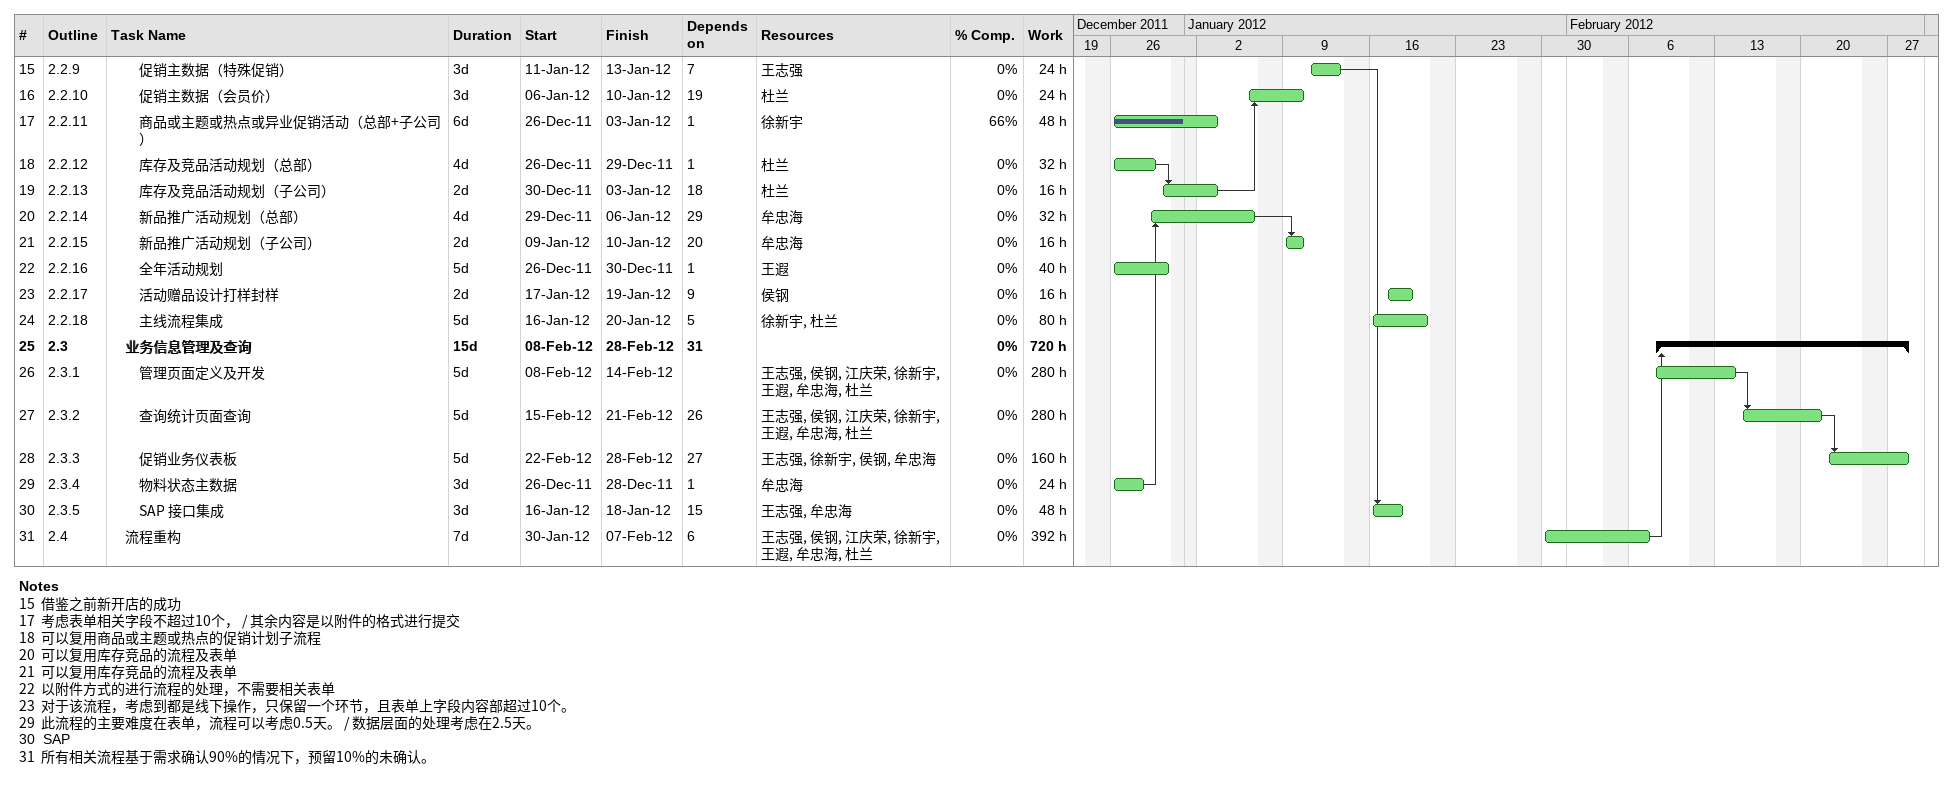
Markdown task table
| ID | WBS | Task | Duration | Start | Finish | Predecessors | Resources | % complete | Work (h) |
|---|---|---|---|---|---|---|---|---|---|
| 15 | 2.2.9 | 促销主数据（特殊促销） | 3d | 2012-01-11 | 2012-01-13 | 7 | 王志强 | 0 | 24 |
| 16 | 2.2.10 | 促销主数据（会员价） | 3d | 2012-01-06 | 2012-01-10 | 19 | 杜兰 | 0 | 24 |
| 17 | 2.2.11 | 商品或主题或热点或异业促销活动（总部+子公司） | 6d | 2011-12-26 | 2012-01-03 | 1 | 徐新宇 | 66 | 48 |
| 18 | 2.2.12 | 库存及竞品活动规划（总部） | 4d | 2011-12-26 | 2011-12-29 | 1 | 杜兰 | 0 | 32 |
| 19 | 2.2.13 | 库存及竞品活动规划（子公司） | 2d | 2011-12-30 | 2012-01-03 | 18 | 杜兰 | 0 | 16 |
| 20 | 2.2.14 | 新品推广活动规划（总部） | 4d | 2011-12-29 | 2012-01-06 | 29 | 牟忠海 | 0 | 32 |
| 21 | 2.2.15 | 新品推广活动规划（子公司） | 2d | 2012-01-09 | 2012-01-10 | 20 | 牟忠海 | 0 | 16 |
| 22 | 2.2.16 | 全年活动规划 | 5d | 2011-12-26 | 2011-12-30 | 1 | 王遐 | 0 | 40 |
| 23 | 2.2.17 | 活动赠品设计打样封样 | 2d | 2012-01-17 | 2012-01-19 | 9 | 侯钢 | 0 | 16 |
| 24 | 2.2.18 | 主线流程集成 | 5d | 2012-01-16 | 2012-01-20 | 5 | 徐新宇, 杜兰 | 0 | 80 |
| 25 | 2.3 | **业务信息管理及查询** | 15d | 2012-02-08 | 2012-02-28 | 31 |  | 0 | 720 |
| 26 | 2.3.1 | 管理页面定义及开发 | 5d | 2012-02-08 | 2012-02-14 |  | 王志强, 侯钢, 江庆荣, 徐新宇, 王遐, 牟忠海, 杜兰 | 0 | 280 |
| 27 | 2.3.2 | 查询统计页面查询 | 5d | 2012-02-15 | 2012-02-21 | 26 | 王志强, 侯钢, 江庆荣, 徐新宇, 王遐, 牟忠海, 杜兰 | 0 | 280 |
| 28 | 2.3.3 | 促销业务仪表板 | 5d | 2012-02-22 | 2012-02-28 | 27 | 王志强, 徐新宇, 侯钢, 牟忠海 | 0 | 160 |
| 29 | 2.3.4 | 物料状态主数据 | 3d | 2011-12-26 | 2011-12-28 | 1 | 牟忠海 | 0 | 24 |
| 30 | 2.3.5 | SAP 接口集成 | 3d | 2012-01-16 | 2012-01-18 | 15 | 王志强, 牟忠海 | 0 | 48 |
| 31 | 2.4 | 流程重构 | 7d | 2012-01-30 | 2012-02-07 | 6 | 王志强, 侯钢, 江庆荣, 徐新宇, 王遐, 牟忠海, 杜兰 | 0 | 392 |

Notes
- 15: 借鉴之前新开店的成功
- 17: 考虑表单相关字段不超过10个， / 其余内容是以附件的格式进行提交
- 18: 可以复用商品或主题或热点的促销计划子流程
- 20: 可以复用库存竞品的流程及表单
- 21: 可以复用库存竞品的流程及表单
- 22: 以附件方式的进行流程的处理，不需要相关表单
- 23: 对于该流程，考虑到都是线下操作，只保留一个环节，且表单上字段内容部超过10个。
- 29: 此流程的主要难度在表单，流程可以考虑0.5天。 / 数据层面的处理考虑在2.5天。
- 30: SAP
- 31: 所有相关流程基于需求确认90%的情况下，预留10%的未确认。
